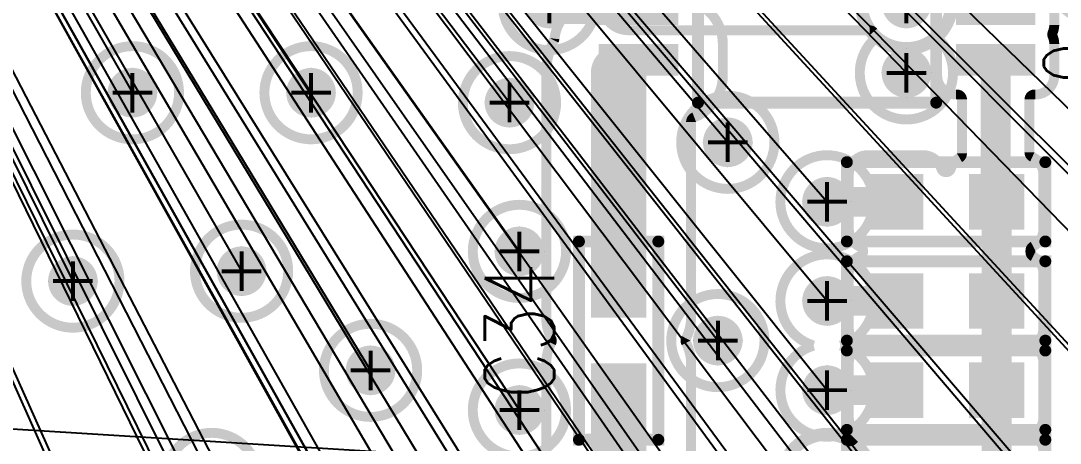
# Model space of a CAD drawing. Extents: x -1.33 to 3.2, y -3.63 to 2.02.
# Drawn here: x 0.804 to 1.327, y 0.463 to 0.676 of the extents above; entities that cross this region are included whole.
import ezdxf
from ezdxf.enums import TextEntityAlignment as Align

# ---------------------------------------------------------------- set-up
doc = ezdxf.new("R2010")
doc.units = 0
for name, pattern in [('SIG_0', [2, 1, 1]), ('SIG_1', [2, 1, 1]), ('SIG_37', [2, 1, 1]), ('SIG_52', [2, 1, 1]), ('SIG_6', [2, 1, 1]), ('SIG_7', [2, 1, 1])]:
    doc.linetypes.add(name, pattern=pattern)
for name, color, linetype in [('ATTRIBUTE_123', 255, 'CONTINUOUS'), ('DRIL_NPLTE_THRU_01', 16, 'CONTINUOUS'), ('DRIL_NPLTE_THRU_02', 106, 'CONTINUOUS'), ('DRIL_NPLTE_THRU_03', 255, 'CONTINUOUS'), ('DRIL_NPLTE_THRU_04', 176, 'CONTINUOUS'), ('DRIL_PLTE_THRU_01', 16, 'CONTINUOUS'), ('DRIL_PLTE_THRU_02', 106, 'CONTINUOUS'), ('DRIL_PLTE_THRU_03', 255, 'CONTINUOUS'), ('DRIL_PLTE_THRU_04', 176, 'CONTINUOUS'), ('DRIL_SYMBOL', 254, 'CONTINUOUS'), ('LINK_00', 254, 'CONTINUOUS'), ('PADS_BOT', 5, 'CONTINUOUS'), ('PADS_INNER', 1, 'CONTINUOUS'), ('PADS_TOP', 1, 'CONTINUOUS'), ('PART_NAME_123', 255, 'CONTINUOUS'), ('PART_TOP_2DLINE_123', 255, 'CONTINUOUS'), ('POUR_VIATHERM_01', 1, 'CONTINUOUS'), ('POUR_VIATHERM_02', 112, 'CONTINUOUS'), ('POUR_VIATHERM_04', 5, 'CONTINUOUS'), ('POUR_VOID_01', 1, 'CONTINUOUS'), ('POUR_VOID_02', 112, 'CONTINUOUS'), ('POUR_VOID_03', 222, 'CONTINUOUS'), ('POUR_VOID_04', 5, 'CONTINUOUS'), ('TRACE_01', 1, 'CONTINUOUS'), ('VIAPTS', 34, 'CONTINUOUS')]:
    doc.layers.add(name, color=color, linetype=linetype)
doc.styles.add('W0$005', font='simplex', dxfattribs={"width": 0.75})

# ---------------------------------------------------------------- blocks, each defined once
blk = doc.blocks.new('POUR_VOID_730')
at = {"layer": 'POUR_VOID_01', "const_width": 0.005}
for points in [[(-15.7942, -17.21566, -0.274105), (-15.7825, -17.2354), (-15.7825, -17.2514, -0.310027), (-15.7969, -17.27239, 0.310029), (-15.7985, -17.27472), (-15.7985, -17.3455), (-15.7985, -17.3595), (-15.7985, -17.3735, -0.12007), (-15.80102, -17.38385, 0.243655), (-15.80102, -17.38615, -0.12007), (-15.7985, -17.3965), (-15.7985, -17.4105), (-15.7985, -17.4245), (-15.7985, -17.52993, 0.043589)], [(-15.8715, -17.50671), (-15.8715, -17.4245), (-15.8715, -17.3965, -0.12007), (-15.86898, -17.38615, 0.243655), (-15.86898, -17.38385, -0.12007), (-15.8715, -17.3735), (-15.8715, -17.3595), (-15.8715, -17.25, -0.117276), (-15.86759, -17.23357, 0.087322), (-15.86734, -17.23274, -0.242484), (-15.8558, -17.21566, 0.274107)]]:
    blk.add_lwpolyline(points, format="xyb", dxfattribs=at)
blk = doc.blocks.new('POUR_VOID_682')
at = {"layer": 'POUR_VOID_01', "const_width": 0.005}
blk.add_lwpolyline([(-15.67249, -17.01438, -2.97111), (-15.59751, -17.01438, 0.234531), (-15.5985, -17.01637), (-15.5985, -17.16, -0.117276), (-15.60241, -17.17643, 0.087322), (-15.60266, -17.17726, -0.242484), (-15.6142, -17.19434, 0.274107), (-15.6155, -17.19653), (-15.6155, -17.2002, -0.103242), (-15.61629, -17.204, 0.208707), (-15.61629, -17.206, -0.103242), (-15.6155, -17.2098), (-15.6155, -17.2258, -0.103242), (-15.61629, -17.2296, 0.208707), (-15.61629, -17.2316, -0.103242), (-15.6155, -17.2354), (-15.6155, -17.2514, -0.414214), (-15.625, -17.2609), (-15.6255, -17.2609, 0.414214), (-15.628, -17.2634), (-15.628, -17.29009, 0.29325), (-15.62654, -17.29236, -0.29325), (-15.621, -17.301), (-15.621, -17.329, -0.280709), (-15.62615, -17.33744, 0.28071), (-15.6275, -17.33967), (-15.6275, -17.34033, 0.28071), (-15.62615, -17.34256, -0.280709), (-15.621, -17.351), (-15.621, -17.379, -0.199359), (-15.62379, -17.38573, 0.415223), (-15.62379, -17.38927, -0.199359), (-15.621, -17.396), (-15.621, -17.424, -0.199359), (-15.62379, -17.43073, 0.415223), (-15.62379, -17.43427, -0.199359), (-15.621, -17.441), (-15.621, -17.469, -0.414214), (-15.6305, -17.4785), (-15.6585, -17.4785, -0.331681), (-15.6676, -17.47171, 0.745359), (-15.6724, -17.47171, -0.331681), (-15.6815, -17.4785), (-15.7095, -17.4785, -0.221272), (-15.71677, -17.47512, 0.351301), (-15.71984, -17.47451, -1.648533), (-15.71984, -17.43549, 0.351301), (-15.71677, -17.43488, -0.021846), (-15.71621, -17.43427, 0.415223), (-15.71621, -17.43073, -0.199359), (-15.719, -17.424), (-15.719, -17.396, -0.199359), (-15.71621, -17.38927, 0.415223), (-15.71621, -17.38573, -0.199359), (-15.719, -17.379), (-15.719, -17.351, -0.298309), (-15.7133, -17.34229, 0.654899), (-15.7133, -17.33771, -0.298309), (-15.719, -17.329), (-15.719, -17.301, -0.414214), (-15.7095, -17.2915), (-15.6815, -17.2915, -0.331681), (-15.6724, -17.29829, 0.745359), (-15.6676, -17.29829, -0.191657), (-15.66325, -17.29277, 0.267945), (-15.662, -17.29061), (-15.662, -17.2634, 0.414214), (-15.6645, -17.2609), (-15.665, -17.2609, -0.414214), (-15.6745, -17.2514), (-15.6745, -17.23577, 0.589317), (-15.67833, -17.23365, -1.529916), (-15.6842, -17.19378, 0.749377), (-15.68169, -17.18969, -0.185853), (-15.6875, -17.1746), (-15.6875, -17.1586, -0.310027), (-15.6731, -17.13761, 0.310029), (-15.6715, -17.13528), (-15.6715, -17.01637, 0.234531)], format="xyb", close=True, dxfattribs=at)
blk = doc.blocks.new('POUR_OUTLINE_677')
for name in ['POUR_VOID_730', 'POUR_VOID_682']:
    blk.add_blockref(name, (0, 0))
blk = doc.blocks.new('POUR_VIATHERM_766')
at = {"layer": 'POUR_VIATHERM_01'}
for points in [[(-15.785, -17.3725), (-15.785, -17.3725)], [(-15.7975, -17.385), (-15.7975, -17.385)], [(-15.7725, -17.385), (-15.7725, -17.385)], [(-15.785, -17.3975), (-15.785, -17.3975)]]:
    blk.add_lwpolyline(points, dxfattribs=at)
blk = doc.blocks.new('POUR_VIATHERM_767')
at = {"layer": 'POUR_VIATHERM_01'}
for points in [[(-15.78, -17.2725), (-15.78, -17.2725)], [(-15.7925, -17.285), (-15.7925, -17.285)], [(-15.7675, -17.285), (-15.7675, -17.285)], [(-15.78, -17.2975), (-15.78, -17.2975)]]:
    blk.add_lwpolyline(points, dxfattribs=at)
blk = doc.blocks.new('POUR_VIATHERM_1072')
at = {"layer": 'POUR_VIATHERM_01'}
for points in [[(-15.73, -17.3975), (-15.73, -17.3975)], [(-15.7425, -17.41), (-15.7425, -17.41)], [(-15.7175, -17.41), (-15.7175, -17.41)], [(-15.73, -17.4225), (-15.73, -17.4225)]]:
    blk.add_lwpolyline(points, dxfattribs=at)
blk = doc.blocks.new('POUR_VIATHERM_1246')
at = {"layer": 'POUR_VIATHERM_01'}
for points in [[(-15.87, -17.2025), (-15.87, -17.2025)], [(-15.8825, -17.215), (-15.8825, -17.215)], [(-15.8575, -17.215), (-15.8575, -17.215)], [(-15.87, -17.2275), (-15.87, -17.2275)]]:
    blk.add_lwpolyline(points, dxfattribs=at)
blk = doc.blocks.new('POUR_VIATHERM_1278')
at = {"layer": 'POUR_VIATHERM_01'}
for points in [[(-16.11, -17.3425), (-16.11, -17.3425)], [(-16.1225, -17.355), (-16.1225, -17.355)], [(-16.0975, -17.355), (-16.0975, -17.355)], [(-16.11, -17.3675), (-16.11, -17.3675)]]:
    blk.add_lwpolyline(points, dxfattribs=at)
blk = doc.blocks.new('POUR_VIATHERM_1287')
at = {"layer": 'POUR_VIATHERM_01'}
for points in [[(-15.96, -17.3875), (-15.96, -17.3875)], [(-15.9725, -17.4), (-15.9725, -17.4)], [(-15.9475, -17.4), (-15.9475, -17.4)], [(-15.96, -17.4125), (-15.96, -17.4125)]]:
    blk.add_lwpolyline(points, dxfattribs=at)
blk = doc.blocks.new('POUR_VIATHERM_1288')
at = {"layer": 'POUR_VIATHERM_01'}
for points in [[(-15.885, -17.3275), (-15.885, -17.3275)], [(-15.8975, -17.34), (-15.8975, -17.34)], [(-15.8725, -17.34), (-15.8725, -17.34)], [(-15.885, -17.3525), (-15.885, -17.3525)]]:
    blk.add_lwpolyline(points, dxfattribs=at)
blk = doc.blocks.new('POUR_VIATHERM_1289')
at = {"layer": 'POUR_VIATHERM_01'}
for points in [[(-15.885, -17.4075), (-15.885, -17.4075)], [(-15.8975, -17.42), (-15.8975, -17.42)], [(-15.8725, -17.42), (-15.8725, -17.42)], [(-15.885, -17.4325), (-15.885, -17.4325)]]:
    blk.add_lwpolyline(points, dxfattribs=at)
blk = doc.blocks.new('POUR_VIATHERM_1290')
at = {"layer": 'POUR_VIATHERM_01'}
for points in [[(-15.99, -17.2475), (-15.99, -17.2475)], [(-16.0025, -17.26), (-16.0025, -17.26)], [(-15.9775, -17.26), (-15.9775, -17.26)], [(-15.99, -17.2725), (-15.99, -17.2725)]]:
    blk.add_lwpolyline(points, dxfattribs=at)
blk = doc.blocks.new('POUR_VIATHERM_1291')
at = {"layer": 'POUR_VIATHERM_01'}
for points in [[(-16.08, -17.2475), (-16.08, -17.2475)], [(-16.0925, -17.26), (-16.0925, -17.26)], [(-16.0675, -17.26), (-16.0675, -17.26)], [(-16.08, -17.2725), (-16.08, -17.2725)]]:
    blk.add_lwpolyline(points, dxfattribs=at)
blk = doc.blocks.new('POUR_VIATHERM_1292')
at = {"layer": 'POUR_VIATHERM_01'}
for points in [[(-15.89, -17.2525), (-15.89, -17.2525)], [(-15.9025, -17.265), (-15.9025, -17.265)], [(-15.8775, -17.265), (-15.8775, -17.265)], [(-15.89, -17.2775), (-15.89, -17.2775)]]:
    blk.add_lwpolyline(points, dxfattribs=at)
blk = doc.blocks.new('POUR_VIATHERM_1335')
at = {"layer": 'POUR_VIATHERM_01'}
for points in [[(-15.69, -17.2375), (-15.69, -17.2375)], [(-15.7025, -17.25), (-15.7025, -17.25)], [(-15.6775, -17.25), (-15.6775, -17.25)], [(-15.69, -17.2625), (-15.69, -17.2625)]]:
    blk.add_lwpolyline(points, dxfattribs=at)
blk = doc.blocks.new('POUR_VIATHERM_1365')
at = {"layer": 'POUR_VIATHERM_01'}
for points in [[(-15.73, -17.3525), (-15.73, -17.3525)], [(-15.7425, -17.365), (-15.7425, -17.365)], [(-15.7175, -17.365), (-15.7175, -17.365)], [(-15.73, -17.3775), (-15.73, -17.3775)]]:
    blk.add_lwpolyline(points, dxfattribs=at)
blk = doc.blocks.new('POUR_VIATHERM_1366')
at = {"layer": 'POUR_VIATHERM_01'}
for points in [[(-15.73, -17.3025), (-15.73, -17.3025)], [(-15.7425, -17.315), (-15.7425, -17.315)], [(-15.7175, -17.315), (-15.7175, -17.315)], [(-15.73, -17.3275), (-15.73, -17.3275)]]:
    blk.add_lwpolyline(points, dxfattribs=at)
blk = doc.blocks.new('POUR_VIATHERM_1385')
at = {"layer": 'POUR_VIATHERM_01'}
for points in [[(-16.025, -17.3375), (-16.025, -17.3375)], [(-16.0375, -17.35), (-16.0375, -17.35)], [(-16.0125, -17.35), (-16.0125, -17.35)], [(-16.025, -17.3625), (-16.025, -17.3625)]]:
    blk.add_lwpolyline(points, dxfattribs=at)
blk = doc.blocks.new('POUR_HEADER_0')
for name in ['POUR_OUTLINE_677', 'POUR_VIATHERM_1246', 'POUR_VIATHERM_1335', 'POUR_VIATHERM_1291', 'POUR_VIATHERM_1290', 'POUR_VIATHERM_1292', 'POUR_VIATHERM_767', 'POUR_VIATHERM_1366', 'POUR_VIATHERM_1288', 'POUR_VIATHERM_1385', 'POUR_VIATHERM_1278', 'POUR_VIATHERM_1365', 'POUR_VIATHERM_766', 'POUR_VIATHERM_1287', 'POUR_VIATHERM_1072', 'POUR_VIATHERM_1289']:
    blk.add_blockref(name, (18, 18))
blk = doc.blocks.new('POUR_VOID_12')
at = {"layer": 'POUR_VOID_04', "const_width": 0.005}
blk.add_lwpolyline([(-15.70666, -17.20063, -2.690856), (-15.70666, -17.22937, 0.218159), (-15.70855, -17.2285), (-15.83, -17.2285, -0.198912), (-15.83955, -17.22455), (-15.86486, -17.19923, 0.198912)], format="xyb", dxfattribs=at)
blk = doc.blocks.new('POUR_VOID_9')
at = {"layer": 'POUR_VOID_04', "const_width": 0.005}
blk.add_lwpolyline([(-15.752, -17.455, 1), (-15.708, -17.455, 1)], format="xyb", close=True, dxfattribs=at)
blk = doc.blocks.new('POUR_OUTLINE_4')
for name in ['POUR_VOID_12', 'POUR_VOID_9']:
    blk.add_blockref(name, (0, 0))
blk = doc.blocks.new('POUR_VIATHERM_94')
at = {"layer": 'POUR_VIATHERM_04'}
for points in [[(-15.785, -17.3725), (-15.785, -17.3725)], [(-15.7975, -17.385), (-15.7975, -17.385)], [(-15.7725, -17.385), (-15.7725, -17.385)], [(-15.785, -17.3975), (-15.785, -17.3975)]]:
    blk.add_lwpolyline(points, dxfattribs=at)
blk = doc.blocks.new('POUR_VIATHERM_95')
at = {"layer": 'POUR_VIATHERM_04'}
for points in [[(-15.78, -17.2725), (-15.78, -17.2725)], [(-15.7925, -17.285), (-15.7925, -17.285)], [(-15.7675, -17.285), (-15.7675, -17.285)], [(-15.78, -17.2975), (-15.78, -17.2975)]]:
    blk.add_lwpolyline(points, dxfattribs=at)
blk = doc.blocks.new('POUR_VIATHERM_357')
at = {"layer": 'POUR_VIATHERM_04'}
for points in [[(-15.73, -17.3975), (-15.73, -17.3975)], [(-15.7425, -17.41), (-15.7425, -17.41)], [(-15.7175, -17.41), (-15.7175, -17.41)], [(-15.73, -17.4225), (-15.73, -17.4225)]]:
    blk.add_lwpolyline(points, dxfattribs=at)
blk = doc.blocks.new('POUR_VIATHERM_533')
at = {"layer": 'POUR_VIATHERM_04'}
for points in [[(-15.87, -17.2025), (-15.87, -17.2025)], [(-15.8825, -17.215), (-15.8825, -17.215)], [(-15.8575, -17.215), (-15.8575, -17.215)], [(-15.87, -17.2275), (-15.87, -17.2275)]]:
    blk.add_lwpolyline(points, dxfattribs=at)
blk = doc.blocks.new('POUR_VIATHERM_565')
at = {"layer": 'POUR_VIATHERM_04'}
for points in [[(-16.11, -17.3425), (-16.11, -17.3425)], [(-16.1225, -17.355), (-16.1225, -17.355)], [(-16.0975, -17.355), (-16.0975, -17.355)], [(-16.11, -17.3675), (-16.11, -17.3675)]]:
    blk.add_lwpolyline(points, dxfattribs=at)
blk = doc.blocks.new('POUR_VIATHERM_574')
at = {"layer": 'POUR_VIATHERM_04'}
for points in [[(-15.96, -17.3875), (-15.96, -17.3875)], [(-15.9725, -17.4), (-15.9725, -17.4)], [(-15.9475, -17.4), (-15.9475, -17.4)], [(-15.96, -17.4125), (-15.96, -17.4125)]]:
    blk.add_lwpolyline(points, dxfattribs=at)
blk = doc.blocks.new('POUR_VIATHERM_575')
at = {"layer": 'POUR_VIATHERM_04'}
for points in [[(-15.885, -17.3275), (-15.885, -17.3275)], [(-15.8975, -17.34), (-15.8975, -17.34)], [(-15.8725, -17.34), (-15.8725, -17.34)], [(-15.885, -17.3525), (-15.885, -17.3525)]]:
    blk.add_lwpolyline(points, dxfattribs=at)
blk = doc.blocks.new('POUR_VIATHERM_576')
at = {"layer": 'POUR_VIATHERM_04'}
for points in [[(-15.885, -17.4075), (-15.885, -17.4075)], [(-15.8975, -17.42), (-15.8975, -17.42)], [(-15.8725, -17.42), (-15.8725, -17.42)], [(-15.885, -17.4325), (-15.885, -17.4325)]]:
    blk.add_lwpolyline(points, dxfattribs=at)
blk = doc.blocks.new('POUR_VIATHERM_577')
at = {"layer": 'POUR_VIATHERM_04'}
for points in [[(-15.99, -17.2475), (-15.99, -17.2475)], [(-16.0025, -17.26), (-16.0025, -17.26)], [(-15.9775, -17.26), (-15.9775, -17.26)], [(-15.99, -17.2725), (-15.99, -17.2725)]]:
    blk.add_lwpolyline(points, dxfattribs=at)
blk = doc.blocks.new('POUR_VIATHERM_578')
at = {"layer": 'POUR_VIATHERM_04'}
for points in [[(-16.08, -17.2475), (-16.08, -17.2475)], [(-16.0925, -17.26), (-16.0925, -17.26)], [(-16.0675, -17.26), (-16.0675, -17.26)], [(-16.08, -17.2725), (-16.08, -17.2725)]]:
    blk.add_lwpolyline(points, dxfattribs=at)
blk = doc.blocks.new('POUR_VIATHERM_579')
at = {"layer": 'POUR_VIATHERM_04'}
for points in [[(-15.89, -17.2525), (-15.89, -17.2525)], [(-15.9025, -17.265), (-15.9025, -17.265)], [(-15.8775, -17.265), (-15.8775, -17.265)], [(-15.89, -17.2775), (-15.89, -17.2775)]]:
    blk.add_lwpolyline(points, dxfattribs=at)
blk = doc.blocks.new('POUR_VIATHERM_622')
at = {"layer": 'POUR_VIATHERM_04'}
for points in [[(-15.69, -17.2375), (-15.69, -17.2375)], [(-15.7025, -17.25), (-15.7025, -17.25)], [(-15.6775, -17.25), (-15.6775, -17.25)], [(-15.69, -17.2625), (-15.69, -17.2625)]]:
    blk.add_lwpolyline(points, dxfattribs=at)
blk = doc.blocks.new('POUR_VIATHERM_651')
at = {"layer": 'POUR_VIATHERM_04'}
for points in [[(-15.73, -17.3525), (-15.73, -17.3525)], [(-15.7425, -17.365), (-15.7425, -17.365)], [(-15.7175, -17.365), (-15.7175, -17.365)], [(-15.73, -17.3775), (-15.73, -17.3775)]]:
    blk.add_lwpolyline(points, dxfattribs=at)
blk = doc.blocks.new('POUR_VIATHERM_652')
at = {"layer": 'POUR_VIATHERM_04'}
for points in [[(-15.73, -17.3025), (-15.73, -17.3025)], [(-15.7425, -17.315), (-15.7425, -17.315)], [(-15.7175, -17.315), (-15.7175, -17.315)], [(-15.73, -17.3275), (-15.73, -17.3275)]]:
    blk.add_lwpolyline(points, dxfattribs=at)
blk = doc.blocks.new('POUR_VIATHERM_670')
at = {"layer": 'POUR_VIATHERM_04'}
for points in [[(-16.025, -17.3375), (-16.025, -17.3375)], [(-16.0375, -17.35), (-16.0375, -17.35)], [(-16.0125, -17.35), (-16.0125, -17.35)], [(-16.025, -17.3625), (-16.025, -17.3625)]]:
    blk.add_lwpolyline(points, dxfattribs=at)
blk = doc.blocks.new('POUR_HEADER_1')
for name in ['POUR_OUTLINE_4', 'POUR_VIATHERM_533', 'POUR_VIATHERM_622', 'POUR_VIATHERM_578', 'POUR_VIATHERM_577', 'POUR_VIATHERM_579', 'POUR_VIATHERM_95', 'POUR_VIATHERM_652', 'POUR_VIATHERM_575', 'POUR_VIATHERM_670', 'POUR_VIATHERM_565', 'POUR_VIATHERM_651', 'POUR_VIATHERM_94', 'POUR_VIATHERM_574', 'POUR_VIATHERM_357', 'POUR_VIATHERM_576']:
    blk.add_blockref(name, (18, 18))
blk = doc.blocks.new('POUR_VOID_1927')
at = {"layer": 'POUR_VOID_02', "const_width": 0.005}
blk.add_lwpolyline([(-15.7135, -17.215, 1), (-15.6665, -17.215, 1)], format="xyb", close=True, dxfattribs=at)
blk = doc.blocks.new('POUR_VOID_1926')
at = {"layer": 'POUR_VOID_02', "const_width": 0.005}
blk.add_lwpolyline([(-15.7535, -17.455, 1), (-15.7065, -17.455, 1)], format="xyb", close=True, dxfattribs=at)
blk = doc.blocks.new('POUR_OUTLINE_1921')
for name in ['POUR_VOID_1927', 'POUR_VOID_1926']:
    blk.add_blockref(name, (0, 0))
blk = doc.blocks.new('POUR_VIATHERM_2031')
at = {"layer": 'POUR_VIATHERM_02'}
for points in [[(-15.785, -17.3725), (-15.785, -17.3725)], [(-15.7975, -17.385), (-15.7975, -17.385)], [(-15.7725, -17.385), (-15.7725, -17.385)], [(-15.785, -17.3975), (-15.785, -17.3975)]]:
    blk.add_lwpolyline(points, dxfattribs=at)
blk = doc.blocks.new('POUR_VIATHERM_2032')
at = {"layer": 'POUR_VIATHERM_02'}
for points in [[(-15.78, -17.2725), (-15.78, -17.2725)], [(-15.7925, -17.285), (-15.7925, -17.285)], [(-15.7675, -17.285), (-15.7675, -17.285)], [(-15.78, -17.2975), (-15.78, -17.2975)]]:
    blk.add_lwpolyline(points, dxfattribs=at)
blk = doc.blocks.new('POUR_VIATHERM_2298')
at = {"layer": 'POUR_VIATHERM_02'}
for points in [[(-15.73, -17.3975), (-15.73, -17.3975)], [(-15.7425, -17.41), (-15.7425, -17.41)], [(-15.7175, -17.41), (-15.7175, -17.41)], [(-15.73, -17.4225), (-15.73, -17.4225)]]:
    blk.add_lwpolyline(points, dxfattribs=at)
blk = doc.blocks.new('POUR_VIATHERM_2472')
at = {"layer": 'POUR_VIATHERM_02'}
for points in [[(-15.87, -17.2025), (-15.87, -17.2025)], [(-15.8825, -17.215), (-15.8825, -17.215)], [(-15.8575, -17.215), (-15.8575, -17.215)], [(-15.87, -17.2275), (-15.87, -17.2275)]]:
    blk.add_lwpolyline(points, dxfattribs=at)
blk = doc.blocks.new('POUR_VIATHERM_2504')
at = {"layer": 'POUR_VIATHERM_02'}
for points in [[(-16.11, -17.3425), (-16.11, -17.3425)], [(-16.1225, -17.355), (-16.1225, -17.355)], [(-16.0975, -17.355), (-16.0975, -17.355)], [(-16.11, -17.3675), (-16.11, -17.3675)]]:
    blk.add_lwpolyline(points, dxfattribs=at)
blk = doc.blocks.new('POUR_VIATHERM_2513')
at = {"layer": 'POUR_VIATHERM_02'}
for points in [[(-15.96, -17.3875), (-15.96, -17.3875)], [(-15.9725, -17.4), (-15.9725, -17.4)], [(-15.9475, -17.4), (-15.9475, -17.4)], [(-15.96, -17.4125), (-15.96, -17.4125)]]:
    blk.add_lwpolyline(points, dxfattribs=at)
blk = doc.blocks.new('POUR_VIATHERM_2514')
at = {"layer": 'POUR_VIATHERM_02'}
for points in [[(-15.885, -17.3275), (-15.885, -17.3275)], [(-15.8975, -17.34), (-15.8975, -17.34)], [(-15.8725, -17.34), (-15.8725, -17.34)], [(-15.885, -17.3525), (-15.885, -17.3525)]]:
    blk.add_lwpolyline(points, dxfattribs=at)
blk = doc.blocks.new('POUR_VIATHERM_2515')
at = {"layer": 'POUR_VIATHERM_02'}
for points in [[(-15.885, -17.4075), (-15.885, -17.4075)], [(-15.8975, -17.42), (-15.8975, -17.42)], [(-15.8725, -17.42), (-15.8725, -17.42)], [(-15.885, -17.4325), (-15.885, -17.4325)]]:
    blk.add_lwpolyline(points, dxfattribs=at)
blk = doc.blocks.new('POUR_VIATHERM_2516')
at = {"layer": 'POUR_VIATHERM_02'}
for points in [[(-15.99, -17.2475), (-15.99, -17.2475)], [(-16.0025, -17.26), (-16.0025, -17.26)], [(-15.9775, -17.26), (-15.9775, -17.26)], [(-15.99, -17.2725), (-15.99, -17.2725)]]:
    blk.add_lwpolyline(points, dxfattribs=at)
blk = doc.blocks.new('POUR_VIATHERM_2517')
at = {"layer": 'POUR_VIATHERM_02'}
for points in [[(-16.08, -17.2475), (-16.08, -17.2475)], [(-16.0925, -17.26), (-16.0925, -17.26)], [(-16.0675, -17.26), (-16.0675, -17.26)], [(-16.08, -17.2725), (-16.08, -17.2725)]]:
    blk.add_lwpolyline(points, dxfattribs=at)
blk = doc.blocks.new('POUR_VIATHERM_2518')
at = {"layer": 'POUR_VIATHERM_02'}
for points in [[(-15.89, -17.2525), (-15.89, -17.2525)], [(-15.9025, -17.265), (-15.9025, -17.265)], [(-15.8775, -17.265), (-15.8775, -17.265)], [(-15.89, -17.2775), (-15.89, -17.2775)]]:
    blk.add_lwpolyline(points, dxfattribs=at)
blk = doc.blocks.new('POUR_VIATHERM_2561')
at = {"layer": 'POUR_VIATHERM_02'}
for points in [[(-15.69, -17.2375), (-15.69, -17.2375)], [(-15.7025, -17.25), (-15.7025, -17.25)], [(-15.6775, -17.25), (-15.6775, -17.25)], [(-15.69, -17.2625), (-15.69, -17.2625)]]:
    blk.add_lwpolyline(points, dxfattribs=at)
blk = doc.blocks.new('POUR_VIATHERM_2590')
at = {"layer": 'POUR_VIATHERM_02'}
for points in [[(-15.73, -17.3525), (-15.73, -17.3525)], [(-15.7425, -17.365), (-15.7425, -17.365)], [(-15.7175, -17.365), (-15.7175, -17.365)], [(-15.73, -17.3775), (-15.73, -17.3775)]]:
    blk.add_lwpolyline(points, dxfattribs=at)
blk = doc.blocks.new('POUR_VIATHERM_2591')
at = {"layer": 'POUR_VIATHERM_02'}
for points in [[(-15.73, -17.3025), (-15.73, -17.3025)], [(-15.7425, -17.315), (-15.7425, -17.315)], [(-15.7175, -17.315), (-15.7175, -17.315)], [(-15.73, -17.3275), (-15.73, -17.3275)]]:
    blk.add_lwpolyline(points, dxfattribs=at)
blk = doc.blocks.new('POUR_VIATHERM_2608')
at = {"layer": 'POUR_VIATHERM_02'}
for points in [[(-16.025, -17.3375), (-16.025, -17.3375)], [(-16.0375, -17.35), (-16.0375, -17.35)], [(-16.0125, -17.35), (-16.0125, -17.35)], [(-16.025, -17.3625), (-16.025, -17.3625)]]:
    blk.add_lwpolyline(points, dxfattribs=at)
blk = doc.blocks.new('POUR_HEADER_2')
for name in ['POUR_OUTLINE_1921', 'POUR_VIATHERM_2472', 'POUR_VIATHERM_2561', 'POUR_VIATHERM_2517', 'POUR_VIATHERM_2516', 'POUR_VIATHERM_2518', 'POUR_VIATHERM_2032', 'POUR_VIATHERM_2591', 'POUR_VIATHERM_2514', 'POUR_VIATHERM_2608', 'POUR_VIATHERM_2504', 'POUR_VIATHERM_2590', 'POUR_VIATHERM_2031', 'POUR_VIATHERM_2513', 'POUR_VIATHERM_2298', 'POUR_VIATHERM_2515']:
    blk.add_blockref(name, (18, 18))
blk = doc.blocks.new('POUR_VOID_1888')
at = {"layer": 'POUR_VOID_03', "const_width": 0.005}
blk.add_lwpolyline([(-15.8035, -17.285, 1), (-15.7565, -17.285, 1)], format="xyb", close=True, dxfattribs=at)
blk = doc.blocks.new('POUR_VOID_1887')
at = {"layer": 'POUR_VOID_03', "const_width": 0.005}
blk.add_lwpolyline([(-15.8085, -17.385, 1), (-15.7615, -17.385, 1)], format="xyb", close=True, dxfattribs=at)
blk = doc.blocks.new('POUR_VOID_1497')
at = {"layer": 'POUR_VOID_03', "const_width": 0.005}
blk.add_lwpolyline([(-16.1035, -17.26, 1), (-16.0565, -17.26, 1)], format="xyb", close=True, dxfattribs=at)
blk = doc.blocks.new('POUR_VOID_1496')
at = {"layer": 'POUR_VOID_03', "const_width": 0.005}
blk.add_lwpolyline([(-16.1335, -17.355, 1), (-16.0865, -17.355, 1)], format="xyb", close=True, dxfattribs=at)
blk = doc.blocks.new('POUR_VOID_1476')
at = {"layer": 'POUR_VOID_03', "const_width": 0.005}
blk.add_lwpolyline([(-16.0135, -17.26, 1), (-15.9665, -17.26, 1)], format="xyb", close=True, dxfattribs=at)
blk = doc.blocks.new('POUR_VOID_1475')
at = {"layer": 'POUR_VOID_03', "const_width": 0.005}
blk.add_lwpolyline([(-16.0485, -17.35, 1), (-16.0015, -17.35, 1)], format="xyb", close=True, dxfattribs=at)
blk = doc.blocks.new('POUR_VOID_1474')
at = {"layer": 'POUR_VOID_03', "const_width": 0.005}
blk.add_lwpolyline([(-16.0635, -17.455, 1), (-16.0165, -17.455, 1)], format="xyb", close=True, dxfattribs=at)
blk = doc.blocks.new('POUR_VOID_1470')
at = {"layer": 'POUR_VOID_03', "const_width": 0.005}
blk.add_lwpolyline([(-15.9835, -17.4, 1), (-15.9365, -17.4, 1)], format="xyb", close=True, dxfattribs=at)
blk = doc.blocks.new('POUR_VOID_1463')
at = {"layer": 'POUR_VOID_03', "const_width": 0.005}
blk.add_lwpolyline([(-15.8935, -17.215, 1), (-15.8465, -17.215, 1)], format="xyb", close=True, dxfattribs=at)
blk = doc.blocks.new('POUR_VOID_1462')
at = {"layer": 'POUR_VOID_03', "const_width": 0.005}
blk.add_lwpolyline([(-15.9135, -17.265, 1), (-15.8665, -17.265, 1)], format="xyb", close=True, dxfattribs=at)
blk = doc.blocks.new('POUR_VOID_1461')
at = {"layer": 'POUR_VOID_03', "const_width": 0.005}
blk.add_lwpolyline([(-15.9085, -17.34, 1), (-15.8615, -17.34, 1)], format="xyb", close=True, dxfattribs=at)
blk = doc.blocks.new('POUR_VOID_1460')
at = {"layer": 'POUR_VOID_03', "const_width": 0.005}
blk.add_lwpolyline([(-15.9085, -17.42, 1), (-15.8615, -17.42, 1)], format="xyb", close=True, dxfattribs=at)
blk = doc.blocks.new('POUR_VOID_1414')
at = {"layer": 'POUR_VOID_03', "const_width": 0.005}
blk.add_lwpolyline([(-15.68833, -17.19156, -0.662167), (-15.67432, -17.2325, -2.614026), (-15.70568, -17.2325, -0.429286), (-15.70667, -17.19844, -4.578289)], format="xyb", close=True, dxfattribs=at)
blk = doc.blocks.new('POUR_VOID_1413')
at = {"layer": 'POUR_VOID_03', "const_width": 0.005}
blk.add_lwpolyline([(-15.7535, -17.315, 1), (-15.7065, -17.315, 1)], format="xyb", close=True, dxfattribs=at)
blk = doc.blocks.new('POUR_VOID_1412')
at = {"layer": 'POUR_VOID_03', "const_width": 0.005}
blk.add_lwpolyline([(-15.73678, -17.3875, -6.781646), (-15.72322, -17.3875, -6.781646)], format="xyb", close=True, dxfattribs=at)
blk = doc.blocks.new('POUR_VOID_1403')
at = {"layer": 'POUR_VOID_03', "const_width": 0.005}
blk.add_lwpolyline([(-15.6185, -17.2, 1), (-15.5715, -17.2, 1)], format="xyb", close=True, dxfattribs=at)
blk = doc.blocks.new('POUR_OUTLINE_1392')
for name in ['POUR_VOID_1414', 'POUR_VOID_1403', 'POUR_VOID_1463', 'POUR_VOID_1497', 'POUR_VOID_1476', 'POUR_VOID_1462', 'POUR_VOID_1888', 'POUR_VOID_1413', 'POUR_VOID_1461', 'POUR_VOID_1475', 'POUR_VOID_1496', 'POUR_VOID_1412', 'POUR_VOID_1887', 'POUR_VOID_1470', 'POUR_VOID_1460', 'POUR_VOID_1474']:
    blk.add_blockref(name, (0, 0))
blk = doc.blocks.new('POUR_HEADER_3')
blk.add_blockref('POUR_OUTLINE_1392', (18, 15.915))
blk = doc.blocks.new('SMOOTH_0$006')
at = {"const_width": 0.003}
blk.add_lwpolyline([(-0.0015, 0, 1), (0.0015, 0, 1)], format="xyb", close=True, dxfattribs=at)
blk = doc.blocks.new('PART_BODY_TOP_24')
at = {"layer": 'PART_TOP_2DLINE_123', "const_width": 0.006}
blk.add_lwpolyline([(-0.05, -0.02), (0.05, -0.02), (0.05, 0.02), (-0.05, 0.02)], close=True, dxfattribs=at)
at = {"layer": 'PART_TOP_2DLINE_123'}
for p in [(-0.05, 0.02), (0.05, 0.02), (-0.05, -0.02), (0.05, -0.02)]:
    blk.add_blockref('SMOOTH_0$006', p, dxfattribs=at)
blk = doc.blocks.new('DRIL_HOLE_0')
blk.add_lwpolyline([(0, 0, 1), (0, 0, 1)], format="xyb", close=True)
blk = doc.blocks.new('PAD_10')
blk.add_lwpolyline([(0, 0, 1), (0, 0, 1)], format="xyb", close=True)
blk = doc.blocks.new('PAD_12')
at = {"const_width": 0.028}
blk.add_lwpolyline([(-0.014, 0), (0.014, 0)], dxfattribs=at)
blk = doc.blocks.new('STK_TOP_8')
at = {"layer": 'DRIL_PLTE_THRU_01'}
blk.add_blockref('DRIL_HOLE_0', (0, 0), dxfattribs=at)
at = {"layer": 'DRIL_PLTE_THRU_02'}
blk.add_blockref('DRIL_HOLE_0', (0, 0), dxfattribs=at)
at = {"layer": 'DRIL_PLTE_THRU_03'}
blk.add_blockref('DRIL_HOLE_0', (0, 0), dxfattribs=at)
at = {"layer": 'DRIL_PLTE_THRU_04'}
blk.add_blockref('DRIL_HOLE_0', (0, 0), dxfattribs=at)
at = {"layer": 'PADS_BOT'}
blk.add_blockref('PAD_10', (0, 0), dxfattribs=at)
at = {"layer": 'PADS_INNER'}
blk.add_blockref('PAD_10', (0, 0), dxfattribs=at)
at = {"layer": 'PADS_TOP'}
blk.add_blockref('PAD_12', (0, 0), dxfattribs=at)
blk = doc.blocks.new('SYM_TOP_6')
for name, p in [('PART_BODY_TOP_24', (0, 0)), ('STK_TOP_8', (-0.0255, 0)), ('STK_TOP_8', (0.0255, 0))]:
    blk.add_blockref(name, p)
blk = doc.blocks.new('PART_TOP_33')
blk.add_blockref('SYM_TOP_6', (0, 0))
at = {"layer": 'PART_NAME_123', "style": 'W0$005', "width": 0.75}
blk.add_text('C34', height=0.035, rotation=-180, dxfattribs=at).set_placement((-0.005, -0.05), align=Align.MIDDLE_CENTER)
blk = doc.blocks.new('PART_TOP_34')
blk.add_blockref('SYM_TOP_6', (0, 0))
at = {"layer": 'PART_NAME_123', "style": 'W0$005', "width": 0.75}
blk.add_text('C35', height=0.035, dxfattribs=at).set_placement((0.095, 0.005), align=Align.MIDDLE_CENTER)
blk = doc.blocks.new('PART_TOP_35')
blk.add_blockref('SYM_TOP_6', (0, 0))
at = {"layer": 'PART_NAME_123', "style": 'W0$005', "width": 0.75}
blk.add_text('C36', height=0.035, dxfattribs=at).set_placement((0.095, 0.005), align=Align.MIDDLE_CENTER)
blk = doc.blocks.new('PART_TOP_80')
blk.add_blockref('SYM_TOP_6', (0, 0))
at = {"layer": 'PART_NAME_123', "style": 'W0$005', "width": 0.75}
blk.add_text('C77', height=0.035, rotation=-180, dxfattribs=at).set_placement((-0.095, -0.005), align=Align.MIDDLE_CENTER)
blk = doc.blocks.new('PART_BODY_TOP_29')
at = {"layer": 'PART_TOP_2DLINE_123', "const_width": 0.006}
blk.add_lwpolyline([(-0.06, -0.06), (-0.06, 0.06), (0.06, 0.06), (0.06, -0.06)], close=True, dxfattribs=at)
at = {"layer": 'PART_TOP_2DLINE_123'}
for p in [(-0.06, 0.06), (0.06, 0.06), (-0.06, -0.06), (0.06, -0.06)]:
    blk.add_blockref('SMOOTH_0$006', p, dxfattribs=at)
blk = doc.blocks.new('PAD_24')
at = {"const_width": 0.016}
blk.add_lwpolyline([(-0.02, 0), (0.02, 0)], dxfattribs=at)
blk = doc.blocks.new('STK_TOP_18')
at = {"layer": 'DRIL_NPLTE_THRU_01'}
blk.add_blockref('DRIL_HOLE_0', (0, 0), dxfattribs=at)
at = {"layer": 'DRIL_NPLTE_THRU_02'}
blk.add_blockref('DRIL_HOLE_0', (0, 0), dxfattribs=at)
at = {"layer": 'DRIL_NPLTE_THRU_03'}
blk.add_blockref('DRIL_HOLE_0', (0, 0), dxfattribs=at)
at = {"layer": 'DRIL_NPLTE_THRU_04'}
blk.add_blockref('DRIL_HOLE_0', (0, 0), dxfattribs=at)
at = {"layer": 'PADS_BOT'}
blk.add_blockref('PAD_10', (0, 0), dxfattribs=at)
at = {"layer": 'PADS_INNER'}
blk.add_blockref('PAD_10', (0, 0), dxfattribs=at)
at = {"layer": 'PADS_TOP', "rotation": 90}
blk.add_blockref('PAD_24', (0, 0), dxfattribs=at)
blk = doc.blocks.new('SYM_TOP_11')
for name, p in [('STK_TOP_18', (-0.0384, 0.09)), ('STK_TOP_18', (-0.0128, 0.09)), ('STK_TOP_18', (0.0128, 0.09)), ('STK_TOP_18', (0.0384, 0.09)), ('PART_BODY_TOP_29', (0, 0)), ('STK_TOP_18', (-0.0384, -0.09)), ('STK_TOP_18', (-0.0128, -0.09)), ('STK_TOP_18', (0.0128, -0.09)), ('STK_TOP_18', (0.0384, -0.09))]:
    blk.add_blockref(name, p)
blk = doc.blocks.new('PART_TOP_133')
blk.add_blockref('SYM_TOP_11', (0, 0))
at = {"layer": 'ATTRIBUTE_123', "style": 'W0$005', "width": 0.75}
blk.add_text('o', height=0.035, dxfattribs=at).set_placement((-0.04, -0.12), align=Align.MIDDLE_CENTER)
at = {"layer": 'PART_NAME_123', "style": 'W0$005', "width": 0.75}
blk.add_text('U7', height=0.035, rotation=-90, dxfattribs=at).set_placement((0.005, 0.145), align=Align.MIDDLE_CENTER)
blk = doc.blocks.new('PART_TOP_147')
blk.add_blockref('SYM_TOP_6', (0, 0))
at = {"layer": 'PART_NAME_123', "style": 'W0$005', "width": 0.75}
blk.add_text('R27', height=0.035, dxfattribs=at).set_placement((0.095, 0), align=Align.MIDDLE_CENTER)
blk = doc.blocks.new('PART_TOP_148')
blk.add_blockref('SYM_TOP_6', (0, 0))
at = {"layer": 'PART_NAME_123', "style": 'W0$005', "width": 0.75}
blk.add_text('R28', height=0.035, rotation=-180, dxfattribs=at).set_placement((-0.095, -0.005), align=Align.MIDDLE_CENTER)
blk = doc.blocks.new('SMOOTH_0$015')
at = {"const_width": 0.0075}
blk.add_lwpolyline([(-0.00375, 0, 1), (0.00375, 0, 1)], format="xyb", close=True, dxfattribs=at)
blk = doc.blocks.new('SMOOTH_0$028')
at = {"const_width": 0.014}
blk.add_lwpolyline([(-0.007, 0, 1), (0.007, 0, 1)], format="xyb", close=True, dxfattribs=at)
blk = doc.blocks.new('DRIL_SYMBOL_0$012')
at = {"layer": 'DRIL_SYMBOL', "const_width": 0.002}
for points in [[(0, -0.01), (0, 0.01)], [(-0.01, 0), (0.01, 0)]]:
    blk.add_lwpolyline(points, dxfattribs=at)
blk = doc.blocks.new('DRIL_HOLE_0$012')
at = {"const_width": 0.006}
blk.add_lwpolyline([(-0.003, 0, 1), (0.003, 0, 1)], format="xyb", close=True, dxfattribs=at)
blk.add_blockref('DRIL_SYMBOL_0$012', (0, 0))
blk = doc.blocks.new('PAD_66')
at = {"const_width": 0.0125}
blk.add_lwpolyline([(0, -0.00625, 1), (0, 0.00625, 1)], format="xyb", close=True, dxfattribs=at)
blk = doc.blocks.new('STK_TOP_3')
at = {"layer": 'DRIL_PLTE_THRU_01'}
blk.add_blockref('DRIL_HOLE_0$012', (0, 0), dxfattribs=at)
at = {"layer": 'DRIL_PLTE_THRU_02'}
blk.add_blockref('DRIL_HOLE_0$012', (0, 0), dxfattribs=at)
at = {"layer": 'DRIL_PLTE_THRU_03'}
blk.add_blockref('DRIL_HOLE_0$012', (0, 0), dxfattribs=at)
at = {"layer": 'DRIL_PLTE_THRU_04'}
blk.add_blockref('DRIL_HOLE_0$012', (0, 0), dxfattribs=at)
at = {"layer": 'PADS_BOT'}
blk.add_blockref('PAD_66', (0, 0), dxfattribs=at)
at = {"layer": 'PADS_INNER'}
blk.add_blockref('PAD_66', (0, 0), dxfattribs=at)
at = {"layer": 'PADS_TOP'}
blk.add_blockref('PAD_66', (0, 0), dxfattribs=at)
blk = doc.blocks.new('SYM_TOP_1')
blk.add_blockref('STK_TOP_3', (0, 0))

msp = doc.modelspace()

# ---------------------------------------------------------------- linework, layer by layer
at = {"layer": 'LINK_00', "linetype": 'SIG_0'}
for q in [(1.16, 0.395), (1.155, 0.515), (1.16, 0.615), (1.02, 0.225), (1.21, 0.49), (1.525, 0.08), (1.475, 0.03), (1.465, -0.02), (1.41, -0.065), (1.32, -0.065), (1.235, -0.065), (1.145, -0.065), (1.05, -0.065), (1.385, 0.58), (1.395, 0.505), (1.56, 0.375), (1.46, 0.37), (1.06, 0.07), (1.37, 0.375), (1.285, 0.38), (1.13, 0.125), (1.26, 0.315), (1.09, 0.205), (1.2, 0.325), (1.46, 0.275), (1.48, 0.45), (1.56, 0.265), (1.215, 0.215), (1.34, 0.265), (1.4, 0.2), (1.435, 0.12), (1.35, 0.075), (1.205, 0.075), (1.295, 0.16), (1.055, 0.4), (1.09969, 0.27669), (0.83, 0.545), (0.985, 0.405), (1.02, 0.33), (0.98, 0.5), (1.055, 0.56), (1.055, 0.48), (0.95, 0.64), (0.86, 0.64), (1.05, 0.635), (1.22, 0.145), (0.94, 0.33), (0.9, 0.445), (0.845, 0.4), (1.25, 0.65), (1.01, 0.165), (1.21, 0.535), (1.21, 0.585), (0.915, 0.55)]:
    msp.add_line((0.28, 1.655), q, dxfattribs=at)
at = {"layer": 'LINK_00', "linetype": 'SIG_52'}
msp.add_line((-0.88, 0.575), (1.21, 0.445), dxfattribs=at)
at = {"layer": 'TRACE_01', "linetype": 'SIG_0', "const_width": 0.015}
for points in [[(1.115, 0.6822), (1.07, 0.6822), (1.07, 0.685)], [(1.21, 0.585), (1.2445, 0.585)], [(1.21, 0.535), (1.2445, 0.535)], [(1.21, 0.49), (1.2445, 0.49)]]:
    msp.add_lwpolyline(points, dxfattribs=at)
at = {"layer": 'TRACE_01', "linetype": 'SIG_6'}
for points, const_width in [([(1.105, 0.5405), (1.105, 0.65)], 0.028), ([(1.105, 0.65), (1.115, 0.6566)], 0.015)]:
    msp.add_lwpolyline(points, dxfattribs=dict(at, const_width=const_width))
at = {"layer": 'TRACE_01', "linetype": 'SIG_1', "const_width": 0.015}
for points in [[(1.2955, 0.585), (1.295, 0.5855), (1.295, 0.6566)], [(1.2955, 0.535), (1.2955, 0.585)], [(1.2955, 0.49), (1.2955, 0.535)], [(1.2955, 0.445), (1.2955, 0.49)]]:
    msp.add_lwpolyline(points, dxfattribs=at)
at = {"layer": 'TRACE_01', "linetype": 'SIG_7', "const_width": 0.028}
msp.add_lwpolyline([(1.10559, 0.36331), (1.105, 0.3639), (1.105, 0.4895)], dxfattribs=at)

# ---------------------------------------------------------------- block references
at = {"linetype": 'SIG_0'}
for name in ['POUR_HEADER_0', 'POUR_HEADER_1', 'POUR_HEADER_2']:
    msp.add_blockref(name, (-1.06, -0.1), dxfattribs=at)
at = {"linetype": 'SIG_52'}
msp.add_blockref('POUR_HEADER_3', (-1.06, 1.985), dxfattribs=at)
for name, p, rotation in [('PART_TOP_133', (1.205, 0.695), 90), ('PART_TOP_80', (0.7, 0.695), 180), ('PART_TOP_33', (1.105, 0.515), 270), ('PART_TOP_148', (1.27, 0.49), 180)]:
    msp.add_blockref(name, p, dxfattribs=dict(rotation=rotation))
for name, p in [('PART_TOP_34', (1.27, 0.585)), ('PART_TOP_35', (1.27, 0.535)), ('PART_TOP_147', (1.27, 0.445))]:
    msp.add_blockref(name, p)
at = {"layer": 'TRACE_01'}
for name, p in [('SMOOTH_0$015', (1.07, 0.6822)), ('SMOOTH_0$015', (1.115, 0.6822)), ('SMOOTH_0$028', (1.105, 0.65)), ('SMOOTH_0$015', (1.115, 0.6566)), ('SMOOTH_0$015', (1.295, 0.6566)), ('SMOOTH_0$015', (1.105, 0.65)), ('SMOOTH_0$015', (1.21, 0.585)), ('SMOOTH_0$015', (1.2445, 0.585)), ('SMOOTH_0$015', (1.295, 0.5855)), ('SMOOTH_0$015', (1.2955, 0.585)), ('SMOOTH_0$015', (1.2955, 0.585)), ('SMOOTH_0$028', (1.105, 0.5405)), ('SMOOTH_0$015', (1.21, 0.535)), ('SMOOTH_0$015', (1.2445, 0.535)), ('SMOOTH_0$015', (1.2955, 0.535)), ('SMOOTH_0$015', (1.2955, 0.535)), ('SMOOTH_0$028', (1.105, 0.4895)), ('SMOOTH_0$015', (1.21, 0.49)), ('SMOOTH_0$015', (1.2445, 0.49)), ('SMOOTH_0$015', (1.2955, 0.49)), ('SMOOTH_0$015', (1.2955, 0.49))]:
    msp.add_blockref(name, p, dxfattribs=at)
at = {"layer": 'VIAPTS', "linetype": 'SIG_0'}
for p in [(1.07, 0.685), (1.25, 0.65), (0.86, 0.64), (0.95, 0.64), (1.05, 0.635), (1.16, 0.615), (1.21, 0.585), (1.055, 0.56), (0.915, 0.55), (0.83, 0.545), (1.21, 0.535), (1.155, 0.515), (0.98, 0.5), (1.21, 0.49), (1.055, 0.48)]:
    msp.add_blockref('SYM_TOP_1', p, dxfattribs=at)
at = {"layer": 'VIAPTS', "linetype": 'SIG_37'}
msp.add_blockref('SYM_TOP_1', (1.25, 0.685), dxfattribs=at)

doc.saveas('drawing.dxf')
